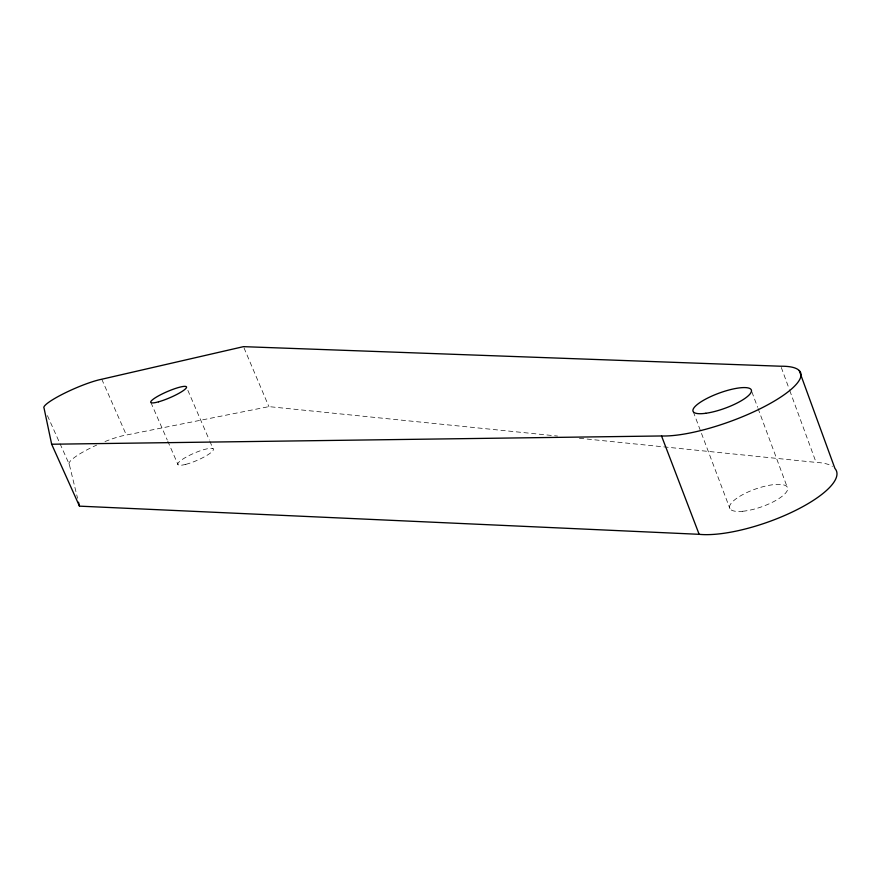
<?xml version="1.0" encoding="UTF-8"?>
<svg xmlns="http://www.w3.org/2000/svg" width="881" height="881" viewBox="0 0 881 881"><rect width="100%" height="100%" fill="white"/><g stroke="black" fill="none" stroke-linecap="round" stroke-linejoin="round"><path stroke-width="0.66" stroke-dasharray="4.41 3.3" d="M104.971 441.557A35.141 6.354 -23.7 0 1 126.357 435.027L268.903 406.626L557.541 436.051M579.423 438.275L816.081 462.404A81.944 25.131 -19.5 0 1 832.457 466.379M47.42 415.612L69.302 464.408L77.572 498.316M101.767 379.237L126.357 435.027M150.937 402.606L167.225 439.916M167.764 441.161L178.083 464.783M187.862 390.36L209.315 440.037M209.854 441.282L213.07 448.737M244.015 347.907L268.903 406.626M693.303 411.768L729.964 508.778M751.9 391.902L757.616 407.297M758.089 408.575L787.096 486.83M781.304 367.509L789.299 389.314M789.761 390.591L816.081 462.404M69.302 464.408A35.141 6.354 -23.7 0 1 96.679 445.081M185.759 464.364A19.349 3.887 -23.4 0 0 213.4 449.695A19.349 3.887 -23.4 0 0 187.653 456.281A19.349 3.887 -23.4 0 0 185.759 464.364M742.694 511.266A30.714 9.416 -19.5 0 0 787.68 489.23A30.714 9.416 -19.5 0 0 745.436 493.228A30.714 9.416 -19.5 0 0 742.694 511.266"/><path stroke-width="1.32" d="M51.66 444.233L661.532 435.963A82.814 21.662 -20 0 0 773.331 401.67A82.814 21.662 -20 0 0 780.83 366.232L243.475 346.651L101.767 379.237A35.361 5.429 -23.6 0 0 63.828 393.554A35.361 5.429 -23.6 0 0 44.05 408.101L51.66 444.233L79.477 506.146L699.14 534.315A81.944 25.131 -19.5 0 0 793.66 511.354A81.944 25.131 -19.5 0 0 834.924 468.45L799.221 370.549M661.532 435.963L699.14 534.315M78.53 502.236L79.477 506.146M705.802 413.277A31.033 8.116 -20 0 0 751.416 391.428A31.033 8.116 -20 0 0 709.37 397.221A31.033 8.116 -20 0 0 705.802 413.277M158.525 401.824A19.481 3.326 -23.3 0 0 186.519 387.464A19.481 3.326 -23.3 0 0 160.827 394.633A19.481 3.326 -23.3 0 0 158.525 401.824"/></g></svg>
